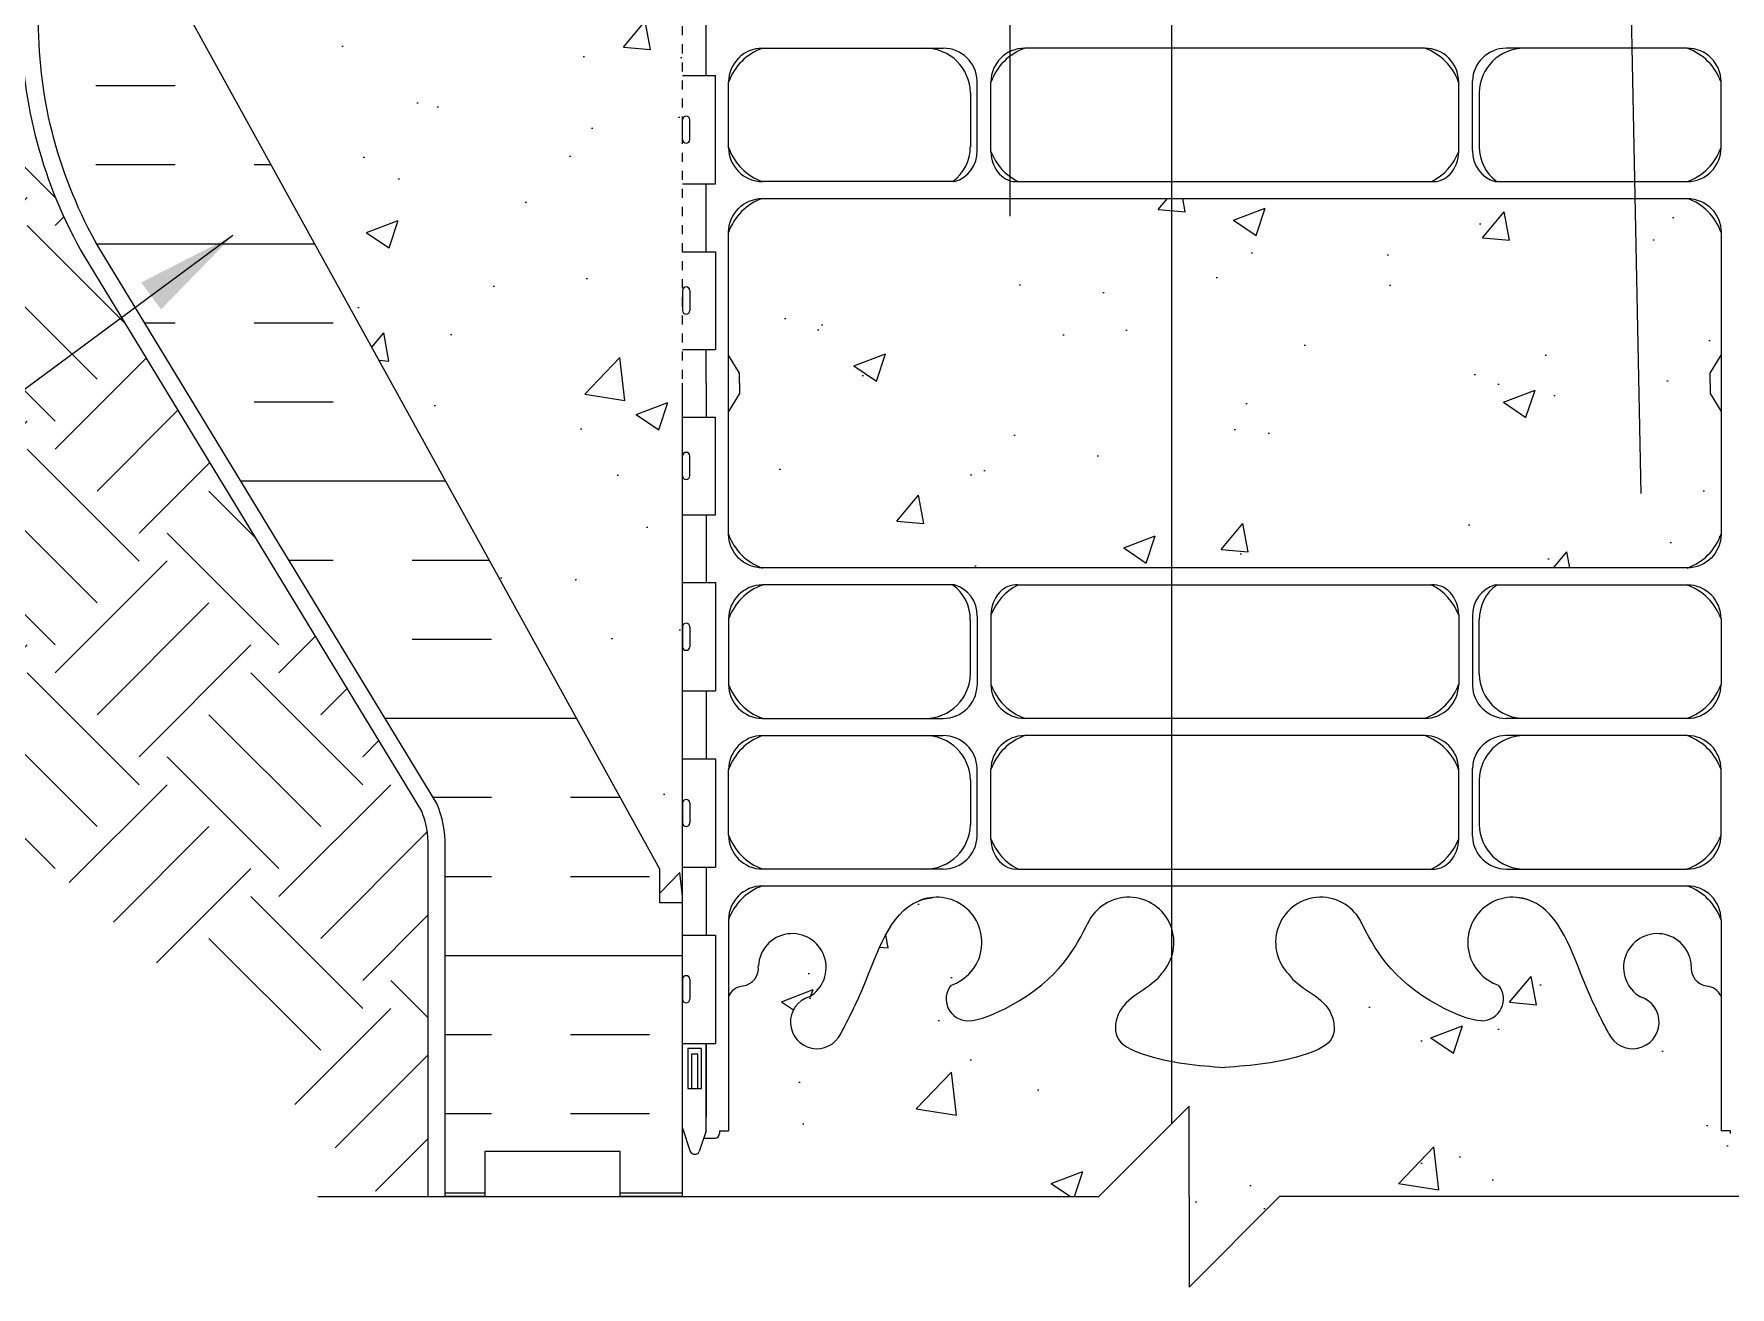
# Model space of a CAD drawing. Header units: inches. Extents: x 45.5 to 101.8, y 21.2 to 93.9.
# Drawn here: x 64.32 to 83.08, y 37.9 to 51.77 of the extents above; entities that cross this region are included whole.
import ezdxf

# ---------------------------------------------------------------- set-up
doc = ezdxf.new("R2010")
doc.units = ezdxf.units.IN
doc.header["$LTSCALE"] = 0.5
doc.header["$MEASUREMENT"] = 0
doc.linetypes.add('HIDDEN2', pattern=[0.1875, 0.125, -0.0625])
for name, color, linetype in [('HATCH', 12, 'Continuous'), ('Hidden2', 12, 'HIDDEN2'), ('line25', 2, 'Continuous'), ('LINE3', 3, 'Continuous'), ('LINE50', 5, 'Continuous'), ('LINE9', 9, 'Continuous'), ('TEXT', 4, 'Continuous'), ('Web_Edge', 9, 'Continuous')]:
    doc.layers.add(name, color=color, linetype=linetype)
doc.styles.add('DIM', font='romans.shx', dxfattribs={"width": 0.7})
doc.dimstyles.new('ext_12', dxfattribs={"dimscale": 12, "dimtxt": 0.09375, "dimasz": 0.09375, "dimexe": 0.09375, "dimexo": 0.0625, "dimgap": 0.0625, "dimtad": 1, "dimdec": 1, "dimzin": 3, "dimdsep": 46, "dimlunit": 4, "dimtxsty": 'DIM', "dimcen": 0.09, "dimdle": 0.09375, "dimclrt": 4, "dimadec": 0, "dimazin": 0, "dimtfac": 1, "dimtdec": 1, "dimtmove": 2, "dimatfit": 3, "dimfxl": 1, "dimfrac": 2, "dimtolj": 1, "dimtzin": 0, "dimarcsym": 0})

msp = doc.modelspace()

# ---------------------------------------------------------------- hatches: boundary and pattern name
at = {"layer": 'HATCH'}
h = msp.add_hatch(dxfattribs=at)
h.set_pattern_fill('INSUL', color=256, scale=7, style=0)
h.set_pattern_definition([(0, (-2930.9982, -383.6817), (0, 2.625), []), (0, (-2930.9982, -382.8067), (0, 2.625), [0.875, -0.875]), (0, (-2930.9982, -381.9317), (0, 2.625), [0.875, -0.875])])
h.paths.add_polyline_path([(66.068, 51.901, -0.079579), (65.068, 55.151), (65.068, 56.901), (64.368, 56.901), (64.368, 51.901, 0.131652), (65.037, 49.401), (68.775, 43.251, -0.10438), (68.868, 42.776), (68.868, 38.901), (69.305, 38.901), (69.305, 39.401), (70.805, 39.401), (70.805, 38.901), (71.493, 38.901), (71.493, 42.151), (71.243, 42.151), (71.243, 42.526)])
h = msp.add_hatch(dxfattribs=at)
h.set_pattern_fill('AR-CONC', color=256, scale=0.5, style=0)
h.set_pattern_definition([(50, (105.077, 19.0182), (3.5863, -0.31376), [0.375, -4.125]), (355, (105.077, 19.018), (-0.69376, 3.76096), [0.3, -3.3]), (100.4514, (105.3758, 18.992), (2.89255, 3.4472), [0.3187, -3.5057]), (46.184, (105.077, 20.018), (5.3362, -0.8276), [0.5625, -6.1875]), (96.636, (105.5216, 19.949), (4.6733, 4.8706), [0.47805, -5.25856]), (351.184, (105.077, 20.018), (4.6733, 4.8706), [0.45, -4.95]), (21, (105.577, 19.7682), (2.98454, -2.0131), [0.375, -4.125]), (326, (105.577, 19.768), (1.21658, 3.62575), [0.3, -3.3]), (71.4514, (105.8257, 19.6004), (4.20111, 1.61265), [0.3187, -3.5057]), (37.5, (105.077, 19.0182), (0.0608, 1.66447), [0, -3.26, 0, -3.35, 0, -3.3125]), (7.5, (105.077, 19.0182), (1.31535, 1.97206), [0, -1.91, 0, -3.185, 0, -1.2625]), (327.5, (103.962, 19.0182), (2.669112, -0.112774), [0, -1.25, 0, -3.9, 0, -5.175]), (317.5, (103.462, 19.0182), (2.91593, 0.50052), [0, -1.625, 0, -2.59, 0, -3.675])])
h.paths.add_polyline_path([(71.493, 56.901), (70.805, 56.901), (70.805, 56.401), (69.305, 56.401), (69.305, 56.901), (68.868, 56.901), (67.949, 56.901), (67.977, 56.763), (67.677, 56.784), (67.771, 56.901), (66.868, 56.901), (66.868, 55.401, -1), (66.368, 55.401), (66.368, 56.901), (65.068, 56.901), (65.068, 55.151, 0.079579), (66.068, 51.901), (71.243, 42.526), (71.243, 42.151), (71.493, 42.151)])
h = msp.add_hatch(dxfattribs=at)
h.set_pattern_fill('EARTH', color=256, scale=7, angle=45, style=0)
h.set_pattern_definition([(45, (105.077, 19.0182), (2e-16, 2.474874), [1.75, -1.75]), (45, (104.6129, 19.4822), (2e-16, 2.474874), [1.75, -1.75]), (45, (104.1489, 19.9463), (2e-16, 2.474874), [1.75, -1.75]), (135, (104.1489, 20.2556), (-2.474874, 2e-16), [1.75, -1.75]), (135, (104.6129, 20.7196), (-2.474874, 2e-16), [1.75, -1.75]), (135, (105.077, 21.1837), (-2.474874, 2e-16), [1.75, -1.75])])
edge = h.paths.add_edge_path()
edge.add_line((64.183, 51.731), (46.833, 51.428))
edge.add_spline(control_points=[(46.833, 51.428), (48.01, 49.956), (51.399, 45.717), (61.162, 46.461), (65.863, 41.377), (68.152, 38.901)], knot_values=[0, 0, 0, 0, 5.445163, 15.676074, 25.389883, 25.389883, 25.389883, 25.389883], degree=3, periodic=0)
edge.add_line((68.152, 38.901), (68.68, 38.901))
edge.add_line((68.68, 38.901), (68.68, 42.777))
edge.add_arc((67.696, 42.795), 0.984, 358.9719, 382.1268)
edge.add_line((68.608, 43.165), (64.876, 49.305))
edge.add_arc((69.368, 51.901), 5.188, 181.869, 210.0236, ccw=False)
h = msp.add_hatch(dxfattribs=at)
h.set_pattern_fill('AR-CONC', color=256, scale=0.5)
h.set_pattern_definition([(50, (-15.3368, 13.4733), (3.5863, -0.31376), [0.375, -4.125]), (355, (-15.3368, 13.4733), (-0.69376, 3.76096), [0.3, -3.3]), (100.4514, (-15.038, 13.4472), (2.89254, 3.4472), [0.3187, -3.50571]), (46.184, (-15.337, 14.4733), (5.3362, -0.8276), [0.5625, -6.1875]), (96.6356, (-14.892, 14.4044), (4.6733, 4.8706), [0.47805, -5.25857]), (351.184, (-15.337, 14.4733), (4.6733, 4.8706), [0.45, -4.95]), (21, (-14.8368, 14.2233), (2.984535, -2.013094), [0.375, -4.125]), (326, (-14.8368, 14.2233), (1.21658, 3.62575), [0.3, -3.3]), (71.4514, (-14.588, 14.0556), (4.20111, 1.61266), [0.3187, -3.50571]), (37.5, (-15.3368, 13.4733), (0.0608, 1.66447), [0, -3.26, 0, -3.35, 0, -3.3125]), (7.5, (-15.3368, 13.4733), (1.315348, 1.97206), [0, -1.91, 0, -3.185, 0, -1.2625]), (327.5, (-16.4518, 13.4733), (2.669112, -0.112774), [0, -1.25, 0, -3.9, 0, -5.175]), (317.5, (-16.9518, 13.4733), (2.91593, 0.500525), [0, -1.625, 0, -2.59, 0, -3.675])])
h.paths.add_polyline_path([(82.983, 49.57, 0.414203), (82.608, 49.945), (72.378, 49.945, 0.415564), (72.003, 49.568), (72.003, 46.232, 0.414203), (72.378, 45.857), (82.608, 45.857, 0.414225), (82.983, 46.232)])
h = msp.add_hatch(dxfattribs=at)
h.set_pattern_fill('AR-CONC', color=256, scale=0.5)
edge = h.paths.add_edge_path()
edge.add_line((83.259, 39.549), (83.133, 39.549))
edge.add_arc((83.133, 39.599), 0.05, 180, 270, ccw=False)
edge.add_line((83.083, 39.599), (83.083, 39.629))
edge.add_line((83.083, 39.629), (82.983, 39.629))
edge.add_line((82.983, 39.629), (82.983, 41.119))
edge.add_arc((82.808, 41.042), 0.19, 23.6297, 81.5172)
edge.add_arc((82.852, 41.43), 0.2, 172.8929, 265.5899, ccw=False)
edge.add_arc((82.279, 41.436), 0.375, 2.9237, 239.8675)
edge.add_arc((82.005, 40.831), 0.293, -151.3615, 73.0731, ccw=False)
edge.add_spline(control_points=[(81.741, 40.703), (81.655, 40.87), (81.402, 41.36), (81.207, 42.041), (80.882, 42.171)], knot_values=[0, 0, 0, 0, 0.579211, 1.703896, 1.703896, 1.703896, 1.703896], degree=3, periodic=0)
edge.add_spline(control_points=[(80.882, 42.171), (80.832, 42.191), (80.778, 42.204), (80.721, 42.212)], knot_values=[1.703896, 1.703896, 1.703896, 1.703896, 1.875321, 1.875321, 1.875321, 1.875321], degree=3, periodic=0)
edge.add_arc((80.68, 41.714), 0.5, 85.2926, 251.7937)
edge.add_arc((80.334, 41.089), 0.242, -90, 38.2327, ccw=False)
edge.add_spline(control_points=[(80.334, 40.847), (80.213, 40.845), (79.393, 41.196), (79.148, 41.644), (79.009, 41.924)], knot_values=[0.038125, 0.038125, 0.038125, 0.038125, 0.320663, 1.237398, 1.237398, 1.237398, 1.237398], degree=3, periodic=0)
edge.add_spline(control_points=[(79.009, 41.924), (79.006, 41.93), (79.003, 41.936), (78.999, 41.943)], knot_values=[1.237398, 1.237398, 1.237398, 1.237398, 1.258119, 1.258119, 1.258119, 1.258119], degree=3, periodic=0)
edge.add_arc((78.555, 41.714), 0.5, 28.0795, 224.1875)
edge.add_spline(control_points=[(78.197, 41.365), (78.304, 41.202), (78.664, 41.112), (78.741, 40.616), (78.193, 40.38), (77.789, 40.352), (77.493, 40.331)], knot_values=[0.229407, 0.229407, 0.229407, 0.229407, 0.844432, 1.128849, 1.464331, 2.389004, 2.389004, 2.389004, 2.389004], degree=3, periodic=0)
edge.add_spline(control_points=[(77.493, 40.331), (77.297, 40.345), (77.102, 40.358), (76.901, 40.397)], knot_values=[1.780122, 1.780122, 1.780122, 1.780122, 2.389004, 2.389004, 2.389004, 2.389004], degree=3, periodic=0)
edge.add_line((76.901, 40.397), (76.901, 39.703))
edge.add_line((76.901, 39.703), (77.098, 39.901))
edge.add_line((77.098, 39.901), (77.098, 38.901))
edge.add_line((77.098, 38.901), (77.098, 37.901))
edge.add_line((77.098, 37.901), (78.098, 38.901))
edge.add_line((78.098, 38.901), (83.493, 38.901))
edge.add_line((83.493, 38.901), (83.493, 39.66))
edge.add_line((83.493, 39.66), (83.414, 39.418))
edge.add_arc((83.358, 39.426), 0.0567, 208.0725, 351.9515, ccw=False)
edge.add_line((83.308, 39.399), (83.259, 39.549))
edge = h.paths.add_edge_path()
edge.add_spline(control_points=[(76.901, 40.397), (76.796, 40.418), (76.576, 40.473), (76.244, 40.616), (76.321, 41.112), (76.681, 41.202), (76.789, 41.365)], knot_values=[0.229407, 0.229407, 0.229407, 0.229407, 0.545198, 0.88068, 1.165097, 1.780122, 1.780122, 1.780122, 1.780122], degree=3, periodic=0)
edge.add_arc((76.43, 41.714), 0.5, 315.8125, 340.2231)
edge.add_line((76.901, 41.545), (76.901, 41.883))
edge.add_arc((76.43, 41.714), 0.5, 19.7769, 155.181)
edge.add_spline(control_points=[(75.976, 41.924), (75.837, 41.644), (75.592, 41.196), (74.772, 40.845), (74.651, 40.847)], knot_values=[0.038125, 0.038125, 0.038125, 0.038125, 0.95486, 1.237398, 1.237398, 1.237398, 1.237398], degree=3, periodic=0)
edge.add_arc((74.651, 41.089), 0.242, 141.7673, 270, ccw=False)
edge.add_arc((74.305, 41.714), 0.5, 288.2063, 454.7074)
edge.add_spline(control_points=[(74.264, 42.212), (74.207, 42.204), (74.153, 42.191), (74.103, 42.171)], knot_values=[1.703896, 1.703896, 1.703896, 1.703896, 1.875321, 1.875321, 1.875321, 1.875321], degree=3, periodic=0)
edge.add_spline(control_points=[(74.103, 42.171), (73.778, 42.041), (73.583, 41.36), (73.33, 40.87), (73.244, 40.703)], knot_values=[0, 0, 0, 0, 1.124685, 1.703896, 1.703896, 1.703896, 1.703896], degree=3, periodic=0)
edge.add_arc((72.98, 40.831), 0.293, 106.9269, 334.2016, ccw=False)
edge.add_arc((72.707, 41.436), 0.375, 300.1325, 537.0763)
edge.add_arc((72.133, 41.43), 0.2, -85.5924, 7.1071, ccw=False)
edge.add_arc((72.177, 41.042), 0.19, 98.4841, 156.3684)
edge.add_line((72.003, 41.119), (72.003, 39.629))
edge.add_line((72.003, 39.629), (71.903, 39.629))
edge.add_line((71.903, 39.629), (71.903, 39.599))
edge.add_arc((71.853, 39.599), 0.05, -90, 0, ccw=False)
edge.add_line((71.853, 39.549), (71.726, 39.549))
edge.add_line((71.726, 39.549), (71.684, 39.418))
edge.add_arc((71.628, 39.426), 0.0567, 208.0725, 351.9515, ccw=False)
edge.add_line((71.578, 39.399), (71.493, 39.66))
edge.add_line((71.493, 39.66), (71.493, 38.901))
edge.add_line((71.493, 38.901), (76.098, 38.901))
edge.add_line((76.098, 38.901), (76.901, 39.703))
edge.add_line((76.901, 39.703), (76.901, 40.397))

# ---------------------------------------------------------------- linework, layer by layer
at = {"layer": 'Hidden2', "ltscale": 0.5}
msp.add_line((71.493, 42.151), (71.493, 56.901), dxfattribs=at)
at = {"layer": 'line25'}
for p, q in [((71.243, 42.526), (66.068, 51.901)), ((71.493, 51.306), (71.858, 51.306)), ((71.858, 50.106), (71.858, 51.306)), ((71.533, 50.856), (71.533, 50.856)), ((71.493, 50.596), (71.493, 50.816)), ((71.493, 50.761), (71.493, 50.761)), ((71.573, 50.596), (71.573, 50.816)), ((71.493, 50.651), (71.493, 50.651)), ((71.533, 50.556), (71.533, 50.556)), ((71.493, 50.106), (71.858, 50.106)), ((71.493, 49.356), (71.858, 49.356)), ((71.858, 49.356), (71.858, 48.276)), ((71.493, 48.926), (71.493, 48.706)), ((71.493, 48.871), (71.493, 48.871)), ((71.533, 48.966), (71.533, 48.966)), ((71.573, 48.926), (71.573, 48.706)), ((71.493, 48.761), (71.493, 48.761)), ((71.533, 48.666), (71.533, 48.666)), ((71.493, 48.276), (71.858, 48.276)), ((71.493, 47.526), (71.858, 47.526)), ((71.858, 46.446), (71.858, 47.526)), ((71.533, 47.136), (71.533, 47.136)), ((71.493, 46.876), (71.493, 47.096)), ((71.493, 47.041), (71.493, 47.041)), ((71.493, 46.931), (71.493, 46.931)), ((71.573, 46.876), (71.573, 47.096)), ((71.533, 46.836), (71.533, 46.836)), ((71.493, 46.446), (71.858, 46.446)), ((71.493, 45.696), (71.858, 45.696)), ((71.858, 45.696), (71.858, 44.496)), ((71.533, 45.246), (71.533, 45.246)), ((71.493, 45.206), (71.493, 44.986)), ((71.493, 45.151), (71.493, 45.151)), ((71.493, 45.041), (71.493, 45.041)), ((71.573, 45.206), (71.573, 44.986)), ((71.533, 44.946), (71.533, 44.946)), ((71.493, 44.496), (71.858, 44.496)), ((71.493, 43.746), (71.858, 43.746)), ((71.858, 43.746), (71.858, 42.546)), ((71.493, 43.256), (71.493, 43.036)), ((71.493, 43.201), (71.493, 43.201)), ((71.573, 43.256), (71.573, 43.036)), ((71.493, 43.091), (71.493, 43.091)), ((71.533, 42.996), (71.533, 42.996)), ((71.243, 42.151), (71.243, 42.526)), ((71.493, 42.546), (71.858, 42.546)), ((71.493, 42.151), (71.243, 42.151)), ((71.493, 38.901), (71.493, 42.151)), ((71.493, 41.796), (71.858, 41.796)), ((71.858, 41.796), (71.858, 40.596)), ((71.493, 41.306), (71.493, 41.086)), ((71.533, 41.346), (71.533, 41.346)), ((71.573, 41.306), (71.573, 41.086)), ((71.493, 41.251), (71.493, 41.251)), ((71.493, 41.141), (71.493, 41.141)), ((71.533, 41.046), (71.533, 41.046)), ((71.493, 40.596), (71.858, 40.596))]:
    msp.add_line(p, q, dxfattribs=at)
for centre, start, end in [((71.533, 50.816), 90, 180), ((71.533, 50.816), 360, 90), ((71.533, 50.596), 180, 270), ((71.533, 50.596), 270, 0), ((71.533, 48.926), 90, 180), ((71.533, 48.926), 0, 90), ((71.533, 48.706), 180, 270), ((71.533, 48.706), 270, 0), ((71.533, 47.096), 90, 180), ((71.533, 47.096), 360, 90), ((71.533, 46.876), 180, 270), ((71.533, 46.876), 270, 0), ((71.533, 45.206), 90, 180), ((71.533, 45.206), 0, 90), ((71.533, 44.986), 180, 270), ((71.533, 44.986), 270, 0), ((71.533, 43.256), 90, 180), ((71.533, 43.256), 0, 90), ((71.533, 43.036), 180, 270), ((71.533, 43.036), 270, 0), ((71.533, 41.306), 90, 180), ((71.533, 41.306), 0, 90), ((71.533, 41.086), 180, 270), ((71.533, 41.086), 270, 0)]:
    msp.add_arc(centre, 0.04, start, end, dxfattribs=at)
at = {"layer": 'LINE3'}
for p, q in [((75.119, 49.749), (75.119, 88.279)), ((76.901, 65.568), (76.901, 39.703)), ((82.1, 46.681), (81.973, 52.99))]:
    msp.add_line(p, q, dxfattribs=at)
at = {"layer": 'LINE50'}
msp.add_lwpolyline([(68.868, 38.901), (68.868, 42.776, 0.10438), (68.775, 43.251), (65.037, 49.401, -0.131652), (64.368, 51.901), (64.368, 56.901), (65.068, 56.901)], format="xyb", dxfattribs=at)
msp.add_lwpolyline([(71.493, 38.901), (70.805, 38.901), (70.805, 39.401), (69.305, 39.401), (69.305, 38.901), (68.868, 38.901)], dxfattribs=at)
at = {"layer": 'LINE9'}
for p, q in [((77.098, 39.901), (76.098, 38.901)), ((77.098, 38.901), (77.098, 39.901)), ((67.458, 38.901), (76.098, 38.901)), ((77.098, 38.901), (77.098, 37.901)), ((77.098, 37.901), (78.098, 38.901)), ((86.737, 38.901), (78.098, 38.901))]:
    msp.add_line(p, q, dxfattribs=at)
at = {"layer": 'LINE9', "linetype": 'Continuous', "ltscale": 0.5}
msp.add_lwpolyline([(68.68, 38.901), (68.68, 42.777, 0.101377), (68.608, 43.165), (64.876, 49.305, -0.131757), (64.18, 51.901), (64.18, 56.901), (64.368, 56.901)], format="xyb", dxfattribs=at)
at = {"layer": 'Web_Edge'}
for p, q in [((72.378, 51.608), (74.378, 51.608)), ((79.705, 51.608), (75.28, 51.608)), ((82.608, 51.608), (80.607, 51.608)), ((72.003, 50.507), (72.003, 51.233)), ((74.753, 50.477), (74.753, 51.246)), ((74.905, 50.464), (74.905, 51.233)), ((80.08, 50.464), (80.08, 51.233)), ((80.233, 50.477), (80.233, 51.246)), ((82.983, 50.507), (82.983, 51.233)), ((74.678, 51.115), (74.678, 50.518)), ((80.307, 51.115), (80.308, 50.518)), ((74.501, 50.132), (72.378, 50.132)), ((75.204, 50.132), (79.815, 50.132)), ((80.484, 50.132), (82.608, 50.132)), ((72.123, 48.013), (72.003, 48.213)), ((72.123, 48.013), (72.003, 48.213)), ((82.863, 48.013), (82.983, 48.213)), ((82.863, 48.013), (82.983, 48.213)), ((72.123, 47.901), (72.123, 48.013)), ((72.123, 47.901), (72.123, 48.013)), ((72.123, 47.901), (72.123, 47.788)), ((72.123, 47.901), (72.123, 47.788)), ((82.863, 47.901), (82.863, 48.013)), ((82.863, 47.901), (82.863, 48.013)), ((82.863, 47.901), (82.863, 47.788)), ((82.863, 47.901), (82.863, 47.788)), ((72.123, 47.788), (72.003, 47.588)), ((72.123, 47.788), (72.003, 47.588)), ((82.863, 47.788), (82.983, 47.588)), ((82.863, 47.788), (82.983, 47.588)), ((74.501, 45.669), (72.378, 45.669)), ((75.204, 45.669), (79.815, 45.669)), ((80.484, 45.669), (82.608, 45.669)), ((72.003, 45.294), (72.003, 44.568)), ((74.678, 44.686), (74.678, 45.283)), ((74.753, 45.324), (74.753, 44.555)), ((74.905, 45.338), (74.905, 44.568)), ((80.08, 45.338), (80.08, 44.568)), ((80.233, 45.324), (80.233, 44.555)), ((80.307, 44.686), (80.308, 45.283)), ((82.983, 45.294), (82.983, 44.568)), ((72.378, 44.193), (74.378, 44.193)), ((79.705, 44.193), (75.28, 44.193)), ((82.608, 44.193), (80.607, 44.193)), ((72.378, 44.002), (74.378, 44.002)), ((79.705, 44.002), (75.28, 44.002)), ((82.608, 44.002), (80.607, 44.002)), ((72.003, 42.901), (72.003, 43.627)), ((74.753, 42.888), (74.753, 43.641)), ((74.905, 42.858), (74.905, 43.627)), ((80.08, 42.858), (80.08, 43.627)), ((80.233, 42.888), (80.233, 43.641)), ((82.983, 42.901), (82.983, 43.627)), ((74.678, 43.509), (74.678, 43.012)), ((80.307, 43.509), (80.308, 43.012)), ((74.378, 42.526), (72.378, 42.526)), ((75.204, 42.526), (79.815, 42.526)), ((80.607, 42.526), (82.608, 42.526)), ((72.378, 42.339), (82.608, 42.339)), ((72.003, 41.964), (72.003, 39.629)), ((82.983, 41.964), (82.983, 39.629)), ((71.753, 39.629), (71.753, 40.596)), ((71.493, 39.66), (71.578, 39.399)), ((71.753, 39.629), (71.678, 39.399)), ((71.903, 39.629), (72.003, 39.629)), ((71.903, 39.629), (71.903, 39.599)), ((71.903, 39.599), (71.903, 39.599)), ((83.083, 39.629), (82.983, 39.629)), ((83.083, 39.629), (83.083, 39.599)), ((83.083, 39.599), (83.083, 39.599)), ((71.726, 39.549), (71.853, 39.549))]:
    msp.add_line(p, q, dxfattribs=at)
for points in [[(71.753, 51.306), (71.753, 52.056)], [(71.753, 49.356), (71.753, 50.106)], [(71.753, 47.901), (71.753, 48.276)], [(71.493, 41.029), (71.493, 47.901)], [(71.753, 47.901), (71.753, 47.526)], [(71.753, 46.446), (71.753, 45.696)], [(71.753, 44.496), (71.753, 43.746)], [(71.753, 42.546), (71.753, 41.796)], [(71.753, 40.596), (71.753, 39.779)]]:
    msp.add_lwpolyline(points, dxfattribs=at)
msp.add_lwpolyline([(72.003, 49.57, -0.414198), (72.378, 49.945), (82.608, 49.945, -0.414198), (82.983, 49.57), (82.983, 46.232, -0.414198), (82.608, 45.857), (72.378, 45.857, -0.414198), (72.003, 46.232), (72.003, 49.57)], format="xyb", dxfattribs=at)
for points in [[(71.703, 40.539), (71.553, 40.539), (71.553, 40.099), (71.703, 40.099)], [(71.663, 40.479), (71.593, 40.479), (71.593, 40.099), (71.663, 40.099)]]:
    msp.add_lwpolyline(points, close=True, dxfattribs=at)
for centre, radius, start, end in [((72.584, 51.026), 0.617, 109.5682, 160.4318), ((72.378, 51.233), 0.375, 90, 180), ((74.178, 51.108), 0.5, 0.8073, 90), ((74.378, 51.233), 0.375, 2.0304, 90), ((75.487, 51.026), 0.617, 109.5682, 160.4318), ((75.28, 51.233), 0.375, 90, 180), ((79.498, 51.026), 0.617, 19.5682, 70.4318), ((79.705, 51.233), 0.375, 0, 90), ((80.607, 51.233), 0.375, 90, 177.9696), ((80.807, 51.108), 0.5, 90, 179.1927), ((82.401, 51.026), 0.617, 19.5682, 70.4318), ((82.608, 51.233), 0.375, 360, 90), ((72.584, 50.714), 0.617, 199.5682, 250.4318), ((72.378, 50.507), 0.375, 180, 270), ((74.213, 50.51), 0.464, 305.5594, 1.0072), ((80.772, 50.51), 0.464, 178.9928, 234.4406), ((82.401, 50.714), 0.617, 289.5682, 340.4318), ((82.608, 50.507), 0.375, 270, 0), ((74.407, 50.465), 0.346, 285.7884, 1.947), ((75.488, 50.688), 0.624, 200.9119, 242.9034), ((75.281, 50.464), 0.376, 180.0514, 221.6296), ((79.497, 50.688), 0.624, 297.0966, 339.0881), ((79.704, 50.464), 0.376, 318.3704, 359.9486), ((80.578, 50.465), 0.346, 178.053, 254.2116), ((75.187, 50.381), 0.25, 221.6296, 273.8791), ((79.798, 50.381), 0.25, 266.1209, 318.3704), ((72.584, 49.363), 0.618, 109.569, 160.4297), ((82.401, 49.363), 0.618, 19.5703, 70.431), ((72.584, 46.438), 0.618, 199.5703, 250.431), ((82.401, 46.438), 0.618, 289.569, 340.4297), ((72.584, 45.087), 0.617, 109.5682, 160.4318), ((72.378, 45.294), 0.375, 90, 180), ((74.213, 45.291), 0.464, 358.9928, 54.4406), ((74.407, 45.336), 0.346, 358.053, 74.2116), ((75.488, 45.113), 0.624, 117.0966, 159.0881), ((75.187, 45.42), 0.25, 86.1209, 138.3704), ((79.798, 45.42), 0.25, 41.6296, 93.8791), ((79.497, 45.113), 0.624, 20.9119, 62.9034), ((80.578, 45.336), 0.346, 105.7884, 181.947), ((80.772, 45.291), 0.464, 125.5594, 181.0072), ((82.401, 45.087), 0.617, 19.5682, 70.4318), ((82.608, 45.294), 0.375, 360, 90), ((75.281, 45.337), 0.376, 138.3704, 179.9486), ((79.704, 45.337), 0.376, 0.0514, 41.6296), ((74.178, 44.693), 0.5, 270, 359.1927), ((80.807, 44.693), 0.5, 180.8073, 270), ((72.584, 44.775), 0.617, 199.5682, 250.4318), ((72.378, 44.568), 0.375, 180, 270), ((74.378, 44.568), 0.375, 270, 357.9696), ((75.487, 44.775), 0.617, 199.5682, 250.4318), ((75.28, 44.568), 0.375, 180, 270), ((79.498, 44.775), 0.617, 289.5682, 340.4318), ((79.705, 44.568), 0.375, 270, 360), ((80.607, 44.568), 0.375, 182.0304, 270), ((82.401, 44.775), 0.617, 289.5682, 340.4318), ((82.608, 44.568), 0.375, 270, 0), ((72.584, 43.421), 0.617, 109.5682, 160.4318), ((72.378, 43.627), 0.375, 90, 180), ((74.178, 43.502), 0.5, 0.8073, 90), ((74.378, 43.627), 0.375, 2.0304, 90), ((75.487, 43.421), 0.617, 109.5682, 160.4318), ((75.28, 43.627), 0.375, 90, 180), ((79.498, 43.421), 0.617, 19.5682, 70.4318), ((79.705, 43.627), 0.375, 0, 90), ((80.607, 43.627), 0.375, 90, 177.9696), ((80.807, 43.502), 0.5, 90, 179.1927), ((82.401, 43.421), 0.617, 19.5682, 70.4318), ((82.608, 43.627), 0.375, 360, 90), ((74.178, 43.026), 0.5, 270, 359.1927), ((80.807, 43.026), 0.5, 180.8073, 270), ((72.584, 43.108), 0.617, 199.5682, 250.4318), ((72.378, 42.901), 0.375, 180, 270), ((74.378, 42.901), 0.375, 270, 357.9696), ((75.488, 43.082), 0.624, 200.9119, 242.9034), ((75.281, 42.858), 0.376, 180.0514, 221.6296), ((79.497, 43.082), 0.624, 297.0966, 339.0881), ((79.704, 42.858), 0.376, 318.3704, 359.9486), ((80.607, 42.901), 0.375, 182.0304, 270), ((82.401, 43.108), 0.617, 289.5682, 340.4318), ((82.608, 42.901), 0.375, 270, 0), ((75.187, 42.776), 0.25, 221.6296, 273.8791), ((79.798, 42.776), 0.25, 266.1209, 318.3704), ((72.584, 41.757), 0.618, 109.569, 160.4297), ((72.378, 41.964), 0.375, 90.0009, 179.9979), ((82.401, 41.757), 0.618, 19.5703, 70.431), ((82.608, 41.964), 0.375, 0.0021, 89.9991), ((74.305, 41.714), 0.5, 288.2063, 113.7861), ((76.43, 41.714), 0.5, 315.8125, 155.181), ((78.555, 41.714), 0.5, 24.819, 224.1875), ((80.68, 41.714), 0.5, 66.2139, 251.7937), ((72.707, 41.436), 0.375, 300.1325, 177.0763), ((82.279, 41.436), 0.375, 2.9237, 239.8675), ((72.133, 41.43), 0.2, 278.38, 7.1071), ((82.852, 41.43), 0.2, 172.8929, 261.62), ((72.177, 41.042), 0.19, 94.3036, 156.3684), ((72.98, 40.831), 0.293, 106.9269, 334.2016), ((74.651, 41.089), 0.242, 141.7673, 270), ((80.334, 41.089), 0.242, 270, 38.2327), ((82.005, 40.831), 0.293, 205.7984, 73.0731), ((82.808, 41.042), 0.19, 23.6316, 85.6964), ((71.853, 39.599), 0.05, 270, 0), ((71.628, 39.426), 0.0567, 208.0725, 331.9275)]:
    msp.add_arc(centre, radius, start, end, dxfattribs=at)
for points, knots in [([(73.244, 40.703), (73.33, 40.87), (73.583, 41.36), (73.797, 42.109), (74.207, 42.204), (74.264, 42.212)], [0, 0, 0, 0, 0.579211, 1.703896, 1.875321, 1.875321, 1.875321, 1.875321]), ([(81.741, 40.703), (81.655, 40.87), (81.402, 41.36), (81.188, 42.109), (80.778, 42.204), (80.721, 42.212)], [0, 0, 0, 0, 0.579211, 1.703896, 1.875321, 1.875321, 1.875321, 1.875321]), ([(74.651, 40.847), (74.772, 40.845), (75.606, 41.202), (75.845, 41.659), (75.986, 41.943)], [0.038125, 0.038125, 0.038125, 0.038125, 0.320663, 1.258119, 1.258119, 1.258119, 1.258119]), ([(80.334, 40.847), (80.213, 40.845), (79.379, 41.202), (79.14, 41.659), (78.999, 41.943)], [0.038125, 0.038125, 0.038125, 0.038125, 0.320663, 1.258119, 1.258119, 1.258119, 1.258119]), ([(76.789, 41.365), (76.681, 41.202), (76.321, 41.112), (76.244, 40.616), (76.792, 40.38), (77.196, 40.352), (77.493, 40.331)], [0.229407, 0.229407, 0.229407, 0.229407, 0.844432, 1.128849, 1.464331, 2.389004, 2.389004, 2.389004, 2.389004]), ([(78.197, 41.365), (78.304, 41.202), (78.664, 41.112), (78.741, 40.616), (78.193, 40.38), (77.789, 40.352), (77.493, 40.331)], [0.229407, 0.229407, 0.229407, 0.229407, 0.844432, 1.128849, 1.464331, 2.389004, 2.389004, 2.389004, 2.389004])]:
    msp.add_open_spline(points, degree=3, knots=knots, dxfattribs=at)

# ---------------------------------------------------------------- leaders
at = {"layer": 'TEXT'}
msp.add_leader([(66.519, 49.535), (60.021, 44.733), (58.846, 44.733)], dimstyle='ext_12', override={"dimtad": 0}, dxfattribs=at)

doc.saveas('drawing.dxf')
